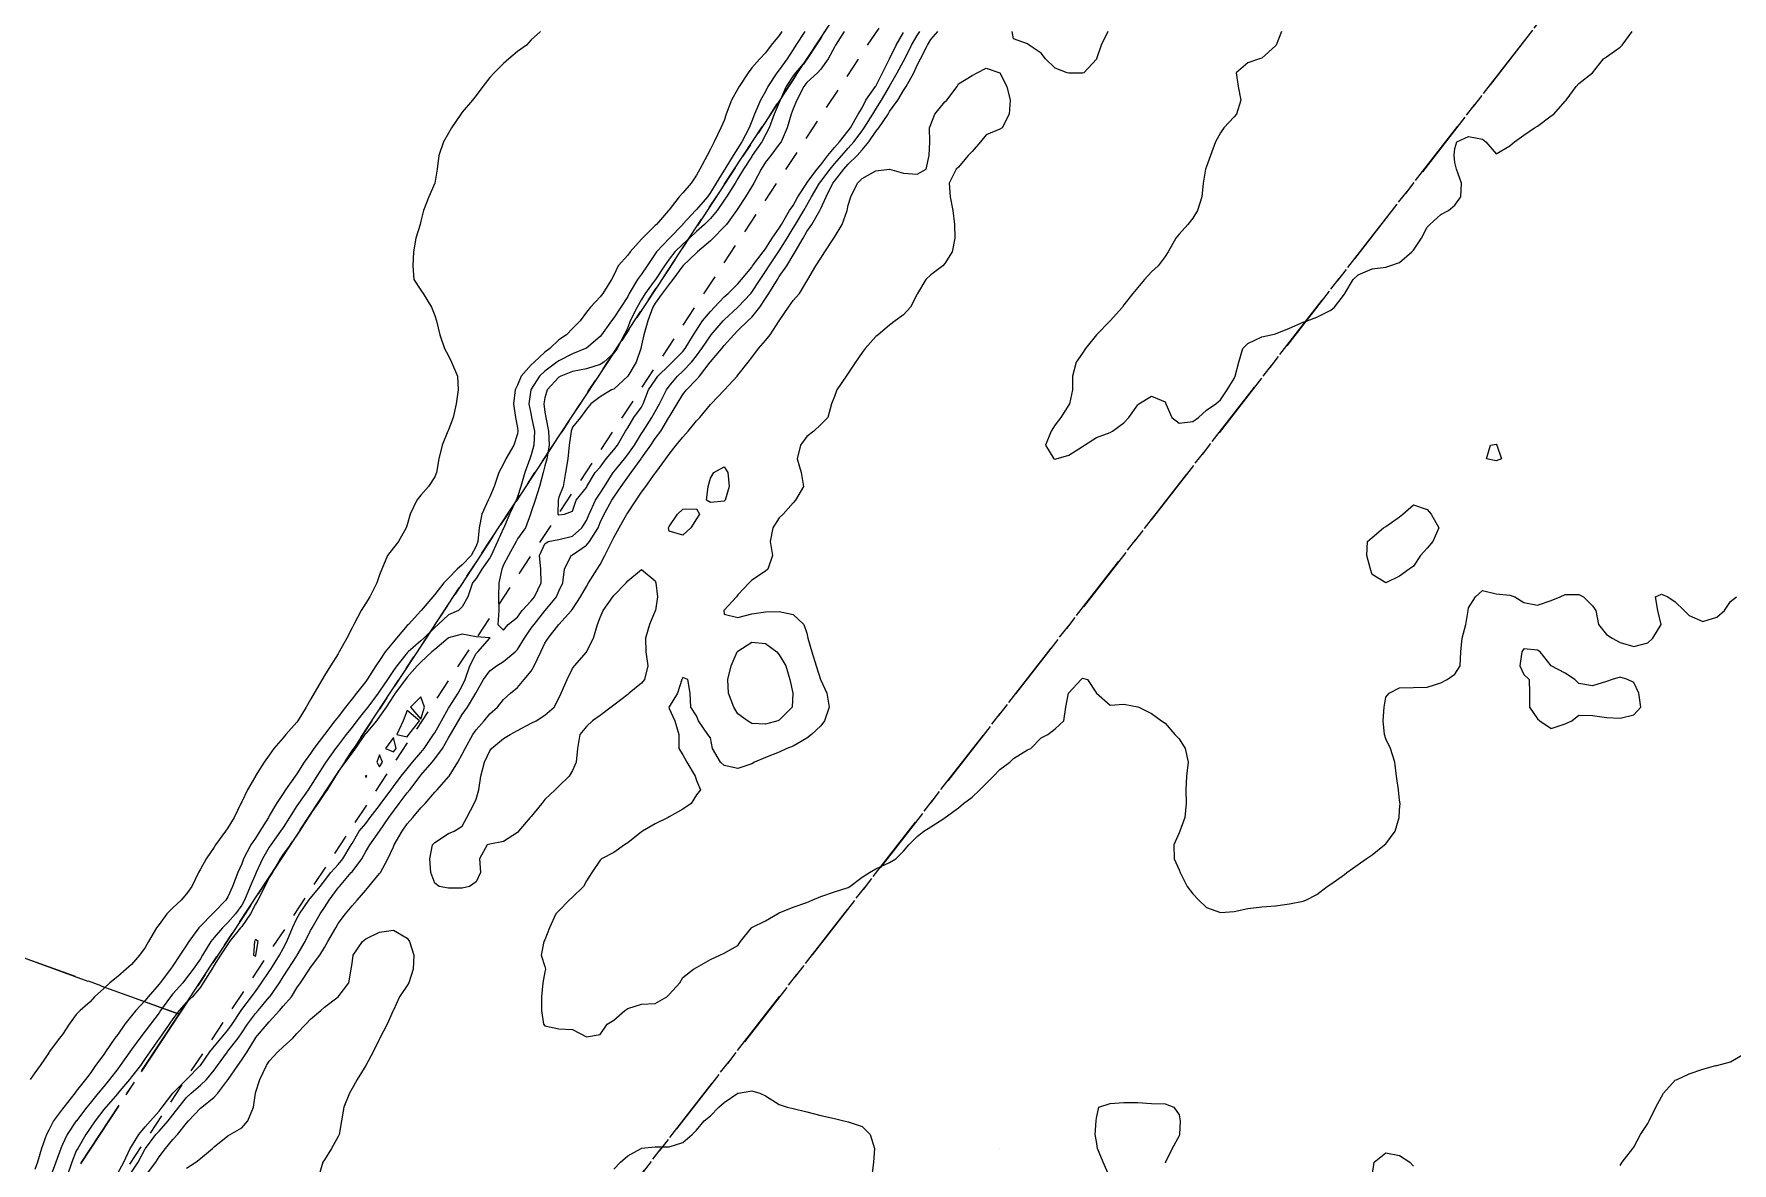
# Model space of a CAD drawing. Header units: centimetres. Extents: x 0 to 642158, y -847 to 649707.
# Drawn here: x 616084.7 to 616146.3, y 620422.2 to 620463.2 of the extents above; entities that cross this region are included whole.
import ezdxf

# ---------------------------------------------------------------- set-up
doc = ezdxf.new("R2010")
doc.units = ezdxf.units.CM
doc.header["$MEASUREMENT"] = 0
doc.linetypes.add('CENTERX2', pattern=[4, 2.5, -0.5, 0.5, -0.5])
doc.linetypes.add('JIS_02_0.7', pattern=[1.35, 0.75, -0.6])
doc.layers.add('SPW_parcellaire cadastral', color=7, linetype='CENTERX2', lineweight=25, true_color=0xff0542)
doc.layers.add('WAL_parcellaire agricole', color=7, linetype='JIS_02_0.7', lineweight=25)
doc.layers.add('WAL_topographie 0.5', color=253, linetype='Continuous', lineweight=20)

msp = doc.modelspace()

# ---------------------------------------------------------------- linework, layer by layer
at = {"layer": 'SPW_parcellaire cadastral'}
for points in [[(616163.665, 620494.835), (616090.561, 620401.059), (616077.627, 620408.871), (616089.977, 620427.615), (616116.745, 620468.333), (616144.289, 620510.138), (616163.665, 620494.835)], [(616116.745, 620468.333), (616089.977, 620427.615), (615994.067, 620462.39), (616000.291, 620475.534), (615942.545, 620497.494), (615942.016, 620504.175), (616002.982, 620480.589), (616010.006, 620494.955), (616017.034, 620509.432), (616116.745, 620468.333)], [(616163.665, 620494.835), (616171.549, 620488.346), (616184.862, 620477.393), (616184.868, 620477.388), (616186.96, 620475.669), (616186.968, 620475.661), (616199.691, 620465.204), (616132.595, 620378.538), (616129.31, 620374.515), (616118.04, 620382.235), (616090.561, 620401.059), (616163.665, 620494.835)], [(615979.201, 620431.541), (615986.308, 620446.278), (615993.265, 620460.724), (615994.067, 620462.39), (616089.977, 620427.615), (616077.627, 620408.871), (616062.549, 620385.935), (615971.905, 620416.878), (615979.201, 620431.541)]]:
    msp.add_lwpolyline(points, dxfattribs=at)
at = {"layer": 'WAL_parcellaire agricole'}
msp.add_lwpolyline([(616159.221, 620531.397), (616135.426, 620493.795), (616080.536, 620410.589), (616076.014, 620410.776), (616071.034, 620407.386), (616065.575, 620397.065), (616063.939, 620389.788), (616056.597, 620386.744), (615973.037, 620417.176), (616009.095, 620485.363), (616012.928, 620490.447), (616016.427, 620493.364), (616019.844, 620495.281), (616066.429, 620476.287), (616086.179, 620470.289), (616089.528, 620476.69), (616108.823, 620523.391)], dxfattribs=at)
at = {"layer": 'WAL_topographie 0.5'}
for points in [[(616103.083, 620463.25), (616102.75, 620462.937), (616102.579, 620462.75), (616102.25, 620462.515), (616101.933, 620462.25), (616101.75, 620462.083), (616101.401, 620461.75), (616101.25, 620461.579), (616100.99, 620461.25), (616100.75, 620460.921), (616100.62, 620460.75), (616100.25, 620460.314), (616100.2, 620460.25), (616099.856, 620459.75), (616099.75, 620459.553), (616099.565, 620459.25), (616099.395, 620458.75), (616099.333, 620458.25), (616099.25, 620457.75), (616099.25, 620457.75), (616099.036, 620457.25), (616098.839, 620456.75), (616098.75, 620456.365), (616098.717, 620456.25), (616098.565, 620455.75), (616098.485, 620455.25), (616098.456, 620454.75), (616098.493, 620454.25), (616098.75, 620453.864), (616098.831, 620453.75), (616099.135, 620453.25), (616099.25, 620452.95), (616099.313, 620452.75), (616099.439, 620452.25), (616099.607, 620451.75), (616099.75, 620451.485), (616099.86, 620451.25), (616100.071, 620450.75), (616100.1, 620450.25), (616100.025, 620449.75), (616099.915, 620449.25), (616099.75, 620448.804), (616099.726, 620448.75), (616099.519, 620448.25), (616099.395, 620447.75), (616099.314, 620447.25), (616099.25, 620447.103), (616099.022, 620446.75), (616098.75, 620446.434), (616098.596, 620446.25), (616098.363, 620445.75), (616098.25, 620445.363), (616098.218, 620445.25), (616097.941, 620444.75), (616097.75, 620444.526), (616097.534, 620444.25), (616097.328, 620443.75), (616097.25, 620443.546), (616097.152, 620443.25), (616096.899, 620442.75), (616096.75, 620442.522), (616096.586, 620442.25), (616096.32, 620441.75), (616096.25, 620441.619), (616096.067, 620441.25), (616095.786, 620440.75), (616095.75, 620440.685), (616095.472, 620440.25), (616095.25, 620439.894), (616095.168, 620439.75), (616094.883, 620439.25), (616094.75, 620439.025), (616094.589, 620438.75), (616094.284, 620438.25), (616094.25, 620438.202), (616093.853, 620437.75), (616093.75, 620437.629), (616093.42, 620437.25), (616093.25, 620437.01), (616093.068, 620436.75), (616092.75, 620436.254), (616092.747, 620436.25), (616092.458, 620435.75), (616092.25, 620435.309), (616092.222, 620435.25), (616091.973, 620434.75), (616091.75, 620434.373), (616091.665, 620434.25), (616091.3, 620433.75), (616091.25, 620433.667), (616090.965, 620433.25), (616090.75, 620432.875), (616090.683, 620432.75), (616090.44, 620432.25), (616090.25, 620431.979), (616090.055, 620431.75), (616089.75, 620431.466), (616089.539, 620431.25), (616089.25, 620430.873), (616089.161, 620430.75), (616088.87, 620430.25), (616088.75, 620430.036), (616088.539, 620429.75), (616088.25, 620429.42), (616088.061, 620429.25), (616087.75, 620428.979), (616087.466, 620428.75), (616087.25, 620428.544), (616086.915, 620428.25), (616086.75, 620428.068), (616086.388, 620427.75), (616086.25, 620427.602), (616085.993, 620427.25), (616085.75, 620426.88), (616085.643, 620426.75), (616085.268, 620426.25), (616085.25, 620426.217), (616084.937, 620425.75), (616084.75, 620425.484), (616084.576, 620425.25)], [(616111.845, 620463.25), (616111.75, 620463.105), (616111.457, 620462.75), (616111.25, 620462.471), (616111.039, 620462.25), (616110.75, 620461.93), (616110.614, 620461.75), (616110.299, 620461.25), (616110.25, 620461.161), (616110.016, 620460.75), (616109.826, 620460.25), (616109.75, 620460.021), (616109.634, 620459.75), (616109.383, 620459.25), (616109.25, 620458.976), (616109.128, 620458.75), (616108.87, 620458.25), (616108.75, 620458.03), (616108.547, 620457.75), (616108.25, 620457.395), (616108.119, 620457.25), (616107.75, 620456.78), (616107.724, 620456.75), (616107.293, 620456.25), (616107.25, 620456.208), (616106.781, 620455.75), (616106.75, 620455.711), (616106.338, 620455.25), (616106.25, 620455.131), (616105.908, 620454.75), (616105.75, 620454.411), (616105.657, 620454.25), (616105.349, 620453.75), (616105.25, 620453.621), (616104.895, 620453.25), (616104.75, 620453.066), (616104.527, 620452.75), (616104.25, 620452.476), (616104.036, 620452.25), (616103.75, 620452.07), (616103.428, 620451.75), (616103.25, 620451.614), (616102.858, 620451.25), (616102.75, 620451.153), (616102.383, 620450.75), (616102.25, 620450.42), (616102.172, 620450.25), (616102.108, 620449.75), (616102.181, 620449.25), (616102.25, 620448.875), (616102.265, 620448.75), (616102.25, 620448.659), (616102.119, 620448.25), (616101.824, 620447.75), (616101.75, 620447.571), (616101.58, 620447.25), (616101.409, 620446.75), (616101.25, 620446.376), (616101.189, 620446.25), (616100.965, 620445.75), (616100.861, 620445.25), (616100.809, 620444.75), (616100.75, 620444.586), (616100.573, 620444.25), (616100.25, 620443.908), (616100.069, 620443.75), (616099.75, 620443.421), (616099.581, 620443.25), (616099.25, 620442.831), (616099.181, 620442.75), (616098.758, 620442.25), (616098.75, 620442.241), (616098.296, 620441.75), (616098.25, 620441.709), (616097.86, 620441.25), (616097.75, 620441.119), (616097.454, 620440.75), (616097.25, 620440.438), (616097.114, 620440.25), (616096.803, 620439.75), (616096.75, 620439.675), (616096.407, 620439.25), (616096.25, 620439.046), (616096.011, 620438.75), (616095.75, 620438.4), (616095.628, 620438.25), (616095.25, 620437.752), (616095.249, 620437.75), (616094.869, 620437.25), (616094.75, 620437.072), (616094.509, 620436.75), (616094.25, 620436.334), (616094.19, 620436.25), (616093.839, 620435.75), (616093.75, 620435.612), (616093.508, 620435.25), (616093.25, 620434.801), (616093.218, 620434.75), (616092.905, 620434.25), (616092.75, 620433.998), (616092.584, 620433.75), (616092.319, 620433.25), (616092.25, 620433.065), (616092.103, 620432.75), (616091.918, 620432.25), (616091.75, 620431.865), (616091.672, 620431.75), (616091.25, 620431.314), (616091.188, 620431.25), (616090.75, 620430.805), (616090.698, 620430.75), (616090.33, 620430.25), (616090.25, 620430.115), (616090.008, 620429.75), (616089.75, 620429.372), (616089.666, 620429.25), (616089.286, 620428.75), (616089.25, 620428.704), (616088.852, 620428.25), (616088.75, 620428.116), (616088.404, 620427.75), (616088.25, 620427.556), (616088.015, 620427.25), (616087.75, 620426.882), (616087.65, 620426.75), (616087.311, 620426.25), (616087.25, 620426.154), (616086.95, 620425.75), (616086.75, 620425.468), (616086.578, 620425.25), (616086.25, 620424.826), (616086.19, 620424.75), (616085.8, 620424.25), (616085.75, 620424.181), (616085.422, 620423.75), (616085.25, 620423.409), (616085.165, 620423.25), (616084.987, 620422.75), (616084.84, 620422.25), (616084.75, 620421.985)], [(616112.675, 620463.25), (616112.354, 620462.75), (616112.25, 620462.587), (616112.034, 620462.25), (616111.75, 620461.853), (616111.663, 620461.75), (616111.331, 620461.25), (616111.25, 620461.066), (616111.071, 620460.75), (616110.847, 620460.25), (616110.75, 620459.992), (616110.651, 620459.75), (616110.393, 620459.25), (616110.25, 620459.019), (616110.078, 620458.75), (616109.77, 620458.25), (616109.75, 620458.218), (616109.46, 620457.75), (616109.25, 620457.403), (616109.141, 620457.25), (616108.75, 620456.791), (616108.712, 620456.75), (616108.25, 620456.254), (616108.247, 620456.25), (616107.763, 620455.75), (616107.75, 620455.738), (616107.296, 620455.25), (616107.25, 620455.179), (616106.959, 620454.75), (616106.75, 620454.443), (616106.608, 620454.25), (616106.309, 620453.75), (616106.25, 620453.642), (616105.997, 620453.25), (616105.75, 620452.864), (616105.658, 620452.75), (616105.302, 620452.25), (616105.25, 620452.184), (616104.75, 620451.766), (616104.722, 620451.75), (616104.25, 620451.563), (616103.75, 620451.308), (616103.679, 620451.25), (616103.25, 620450.934), (616103.051, 620450.75), (616102.75, 620450.281), (616102.733, 620450.25), (616102.662, 620449.75), (616102.75, 620449.329), (616102.766, 620449.25), (616102.869, 620448.75), (616102.845, 620448.25), (616102.75, 620447.893), (616102.698, 620447.75), (616102.521, 620447.25), (616102.376, 620446.75), (616102.25, 620446.367), (616102.201, 620446.25), (616101.966, 620445.75), (616101.757, 620445.25), (616101.75, 620445.237), (616101.529, 620444.75), (616101.297, 620444.25), (616101.25, 620444.167), (616100.963, 620443.75), (616100.75, 620443.414), (616100.615, 620443.25), (616100.449, 620442.75), (616100.25, 620442.385), (616100.113, 620442.25), (616099.75, 620442.093), (616099.374, 620441.75), (616099.25, 620441.634), (616098.86, 620441.25), (616098.75, 620441.157), (616098.281, 620440.75), (616098.25, 620440.719), (616097.876, 620440.25), (616097.75, 620440.075), (616097.534, 620439.75), (616097.25, 620439.323), (616097.195, 620439.25), (616096.821, 620438.75), (616096.75, 620438.658), (616096.429, 620438.25), (616096.25, 620438.024), (616096.032, 620437.75), (616095.75, 620437.369), (616095.657, 620437.25), (616095.295, 620436.75), (616095.25, 620436.678), (616094.979, 620436.25), (616094.75, 620435.888), (616094.655, 620435.75), (616094.305, 620435.25), (616094.25, 620435.165), (616093.983, 620434.75), (616093.75, 620434.384), (616093.661, 620434.25), (616093.304, 620433.75), (616093.25, 620433.669), (616092.999, 620433.25), (616092.777, 620432.75), (616092.75, 620432.692), (616092.56, 620432.25), (616092.352, 620431.75), (616092.25, 620431.566), (616092.02, 620431.25), (616091.75, 620430.936), (616091.553, 620430.75), (616091.25, 620430.396), (616091.133, 620430.25), (616090.83, 620429.75), (616090.75, 620429.623), (616090.486, 620429.25), (616090.25, 620428.928), (616090.108, 620428.75), (616089.75, 620428.349), (616089.668, 620428.25), (616089.304, 620427.75), (616089.25, 620427.669), (616088.935, 620427.25), (616088.75, 620426.998), (616088.552, 620426.75), (616088.25, 620426.33), (616088.19, 620426.25), (616087.837, 620425.75), (616087.75, 620425.639), (616087.455, 620425.25), (616087.25, 620424.997), (616087.048, 620424.75), (616086.75, 620424.394), (616086.629, 620424.25), (616086.253, 620423.75), (616086.25, 620423.745), (616085.918, 620423.25), (616085.75, 620422.894), (616085.686, 620422.75), (616085.508, 620422.25), (616085.329, 620421.75)], [(616088.25, 620421.892), (616088.49, 620422.25), (616088.75, 620422.733), (616088.761, 620422.75), (616089.138, 620423.25), (616089.25, 620423.377), (616089.583, 620423.75), (616089.75, 620423.97), (616089.963, 620424.25), (616090.25, 620424.592), (616090.421, 620424.75), (616090.75, 620425.04), (616090.968, 620425.25), (616091.25, 620425.585), (616091.375, 620425.75), (616091.731, 620426.25), (616091.75, 620426.272), (616092.119, 620426.75), (616092.25, 620426.941), (616092.465, 620427.25), (616092.75, 620427.641), (616092.845, 620427.75), (616093.25, 620428.234), (616093.264, 620428.25), (616093.618, 620428.75), (616093.75, 620428.968), (616093.933, 620429.25), (616094.25, 620429.737), (616094.259, 620429.75), (616094.551, 620430.25), (616094.75, 620430.645), (616094.809, 620430.75), (616095.099, 620431.25), (616095.25, 620431.481), (616095.426, 620431.75), (616095.75, 620432.195), (616095.797, 620432.25), (616096.225, 620432.75), (616096.25, 620432.781), (616096.602, 620433.25), (616096.75, 620433.518), (616096.899, 620433.75), (616097.25, 620434.249), (616097.251, 620434.25), (616097.584, 620434.75), (616097.75, 620434.981), (616097.966, 620435.25), (616098.25, 620435.639), (616098.342, 620435.75), (616098.719, 620436.25), (616098.75, 620436.287), (616099.153, 620436.75), (616099.25, 620436.875), (616099.528, 620437.25), (616099.75, 620437.634), (616099.821, 620437.75), (616100.113, 620438.25), (616100.25, 620438.48), (616100.443, 620438.75), (616100.736, 620439.25), (616100.75, 620439.282), (616101.014, 620439.75), (616101.25, 620440.062), (616101.492, 620440.25), (616101.75, 620440.407), (616102.172, 620440.75), (616102.25, 620440.833), (616102.512, 620441.25), (616102.75, 620441.606), (616102.852, 620441.75), (616103.25, 620442.241), (616103.258, 620442.25), (616103.662, 620442.75), (616103.75, 620442.947), (616103.899, 620443.25), (616103.956, 620443.75), (616104.202, 620444.25), (616104.25, 620444.274), (616104.75, 620444.619), (616104.86, 620444.75), (616105.175, 620445.25), (616105.25, 620445.437), (616105.401, 620445.75), (616105.68, 620446.25), (616105.75, 620446.366), (616106.018, 620446.75), (616106.25, 620447.087), (616106.373, 620447.25), (616106.734, 620447.75), (616106.75, 620447.774), (616107.091, 620448.25), (616107.25, 620448.491), (616107.448, 620448.75), (616107.742, 620449.25), (616107.75, 620449.266), (616108.049, 620449.75), (616108.25, 620450.085), (616108.384, 620450.25), (616108.75, 620450.629), (616108.856, 620450.75), (616109.237, 620451.25), (616109.25, 620451.269), (616109.66, 620451.75), (616109.75, 620451.862), (616110.102, 620452.25), (616110.25, 620452.399), (616110.608, 620452.75), (616110.75, 620452.889), (616111.042, 620453.25), (616111.25, 620453.563), (616111.374, 620453.75), (616111.681, 620454.25), (616111.75, 620454.362), (616112.018, 620454.75), (616112.25, 620455.134), (616112.327, 620455.25), (616112.616, 620455.75), (616112.75, 620455.994), (616112.926, 620456.25), (616113.216, 620456.75), (616113.25, 620456.825), (616113.454, 620457.25), (616113.696, 620457.75), (616113.75, 620457.823), (616114.094, 620458.25), (616114.25, 620458.429), (616114.577, 620458.75), (616114.75, 620458.957), (616114.997, 620459.25), (616115.25, 620459.618), (616115.355, 620459.75), (616115.692, 620460.25), (616115.75, 620460.349), (616116.045, 620460.75), (616116.25, 620461.108), (616116.348, 620461.25), (616116.626, 620461.75), (616116.75, 620462.021), (616116.865, 620462.25), (616117.125, 620462.75), (616117.25, 620462.952), (616117.496, 620463.25)], [(616113.394, 620463.25), (616113.25, 620463.007), (616113.091, 620462.75), (616112.765, 620462.25), (616112.75, 620462.234), (616112.34, 620461.75), (616112.25, 620461.639), (616111.992, 620461.25), (616111.784, 620460.75), (616111.75, 620460.665), (616111.567, 620460.25), (616111.386, 620459.75), (616111.25, 620459.493), (616111.112, 620459.25), (616110.77, 620458.75), (616110.75, 620458.717), (616110.455, 620458.25), (616110.25, 620457.912), (616110.145, 620457.75), (616109.829, 620457.25), (616109.75, 620457.127), (616109.494, 620456.75), (616109.25, 620456.467), (616109.031, 620456.25), (616108.75, 620455.995), (616108.496, 620455.75), (616108.25, 620455.532), (616107.958, 620455.25), (616107.75, 620454.996), (616107.585, 620454.75), (616107.254, 620454.25), (616107.25, 620454.245), (616106.88, 620453.75), (616106.75, 620453.532), (616106.59, 620453.25), (616106.343, 620452.75), (616106.25, 620452.513), (616106.119, 620452.25), (616105.871, 620451.75), (616105.75, 620451.582), (616105.383, 620451.25), (616105.25, 620451.166), (616104.75, 620451.012), (616104.25, 620450.92), (616103.822, 620450.75), (616103.75, 620450.707), (616103.33, 620450.25), (616103.25, 620449.966), (616103.212, 620449.75), (616103.25, 620449.443), (616103.282, 620449.25), (616103.378, 620448.75), (616103.396, 620448.25), (616103.319, 620447.75), (616103.25, 620447.5), (616103.185, 620447.25), (616103.047, 620446.75), (616102.89, 620446.25), (616102.75, 620445.829), (616102.722, 620445.75), (616102.548, 620445.25), (616102.25, 620444.845), (616102.201, 620444.75), (616101.928, 620444.25), (616101.75, 620443.913), (616101.684, 620443.75), (616101.577, 620443.25), (616101.565, 620442.75), (616101.581, 620442.25), (616101.54, 620441.75), (616101.75, 620441.54), (616101.917, 620441.75), (616102.25, 620442.011), (616102.421, 620442.25), (616102.75, 620442.599), (616102.864, 620442.75), (616103.112, 620443.25), (616103.104, 620443.75), (616103.048, 620444.25), (616103.25, 620444.669), (616103.367, 620444.75), (616103.75, 620444.828), (616104.25, 620444.946), (616104.592, 620445.25), (616104.75, 620445.514), (616104.855, 620445.75), (616105.087, 620446.25), (616105.25, 620446.509), (616105.404, 620446.75), (616105.728, 620447.25), (616105.75, 620447.277), (616106.129, 620447.75), (616106.25, 620447.908), (616106.491, 620448.25), (616106.75, 620448.665), (616106.809, 620448.75), (616107.13, 620449.25), (616107.25, 620449.462), (616107.408, 620449.75), (616107.655, 620450.25), (616107.75, 620450.39), (616108.052, 620450.75), (616108.25, 620450.935), (616108.562, 620451.25), (616108.75, 620451.489), (616108.943, 620451.75), (616109.25, 620452.212), (616109.281, 620452.25), (616109.713, 620452.75), (616109.75, 620452.789), (616110.246, 620453.25), (616110.25, 620453.254), (616110.719, 620453.75), (616110.75, 620453.788), (616111.049, 620454.25), (616111.25, 620454.547), (616111.385, 620454.75), (616111.721, 620455.25), (616111.75, 620455.294), (616112.039, 620455.75), (616112.25, 620456.109), (616112.337, 620456.25), (616112.637, 620456.75), (616112.75, 620456.952), (616112.916, 620457.25), (616113.206, 620457.75), (616113.25, 620457.805), (616113.591, 620458.25), (616113.75, 620458.446), (616114.019, 620458.75), (616114.25, 620459.016), (616114.455, 620459.25), (616114.75, 620459.645), (616114.829, 620459.75), (616115.144, 620460.25), (616115.25, 620460.428), (616115.45, 620460.75), (616115.741, 620461.25), (616115.75, 620461.267), (616116.028, 620461.75), (616116.25, 620462.164), (616116.297, 620462.25), (616116.549, 620462.75), (616116.75, 620463.101), (616116.845, 620463.25)], [(616114.102, 620463.25), (616113.791, 620462.75), (616113.75, 620462.677), (616113.52, 620462.25), (616113.25, 620461.881), (616113.129, 620461.75), (616112.75, 620461.395), (616112.633, 620461.25), (616112.384, 620460.75), (616112.25, 620460.436), (616112.185, 620460.25), (616112.037, 620459.75), (616111.817, 620459.25), (616111.75, 620459.165), (616111.436, 620458.75), (616111.25, 620458.504), (616111.094, 620458.25), (616110.828, 620457.75), (616110.75, 620457.62), (616110.526, 620457.25), (616110.25, 620456.832), (616110.199, 620456.75), (616109.832, 620456.25), (616109.75, 620456.159), (616109.346, 620455.75), (616109.25, 620455.654), (616108.782, 620455.25), (616108.75, 620455.221), (616108.25, 620454.753), (616108.247, 620454.75), (616107.889, 620454.25), (616107.75, 620454.085), (616107.499, 620453.75), (616107.25, 620453.394), (616107.165, 620453.25), (616106.977, 620452.75), (616106.838, 620452.25), (616106.75, 620451.874), (616106.721, 620451.75), (616106.562, 620451.25), (616106.252, 620450.75), (616106.25, 620450.747), (616105.75, 620450.282), (616105.664, 620450.25), (616105.25, 620449.998), (616104.907, 620449.75), (616104.75, 620449.549), (616104.533, 620449.25), (616104.25, 620448.901), (616104.205, 620448.75), (616104.132, 620448.25), (616104.076, 620447.75), (616103.997, 620447.25), (616103.906, 620446.75), (616103.75, 620446.361), (616103.722, 620446.25), (616103.718, 620445.75), (616103.75, 620445.718)], [(616103.75, 620445.718), (616103.956, 620445.75), (616104.25, 620445.856), (616104.382, 620446.25), (616104.75, 620446.715), (616104.769, 620446.75), (616105.065, 620447.25), (616105.25, 620447.452), (616105.468, 620447.75), (616105.75, 620448.072), (616105.88, 620448.25), (616106.169, 620448.75), (616106.25, 620448.869), (616106.467, 620449.25), (616106.75, 620449.623), (616106.817, 620449.75), (616107.003, 620450.25), (616107.25, 620450.597), (616107.337, 620450.75), (616107.75, 620451.146), (616107.863, 620451.25), (616108.25, 620451.64), (616108.337, 620451.75), (616108.638, 620452.25), (616108.75, 620452.417), (616108.969, 620452.75), (616109.25, 620453.095), (616109.394, 620453.25), (616109.75, 620453.623), (616109.89, 620453.75), (616110.25, 620454.094), (616110.376, 620454.25), (616110.75, 620454.702), (616110.781, 620454.75), (616111.162, 620455.25), (616111.25, 620455.36), (616111.496, 620455.75), (616111.75, 620456.118), (616111.828, 620456.25), (616112.124, 620456.75), (616112.25, 620456.939), (616112.421, 620457.25), (616112.747, 620457.75), (616112.75, 620457.754), (616113.119, 620458.25), (616113.25, 620458.408), (616113.511, 620458.75), (616113.75, 620459.036), (616113.932, 620459.25), (616114.25, 620459.644), (616114.328, 620459.75), (616114.608, 620460.25), (616114.75, 620460.477), (616114.893, 620460.75), (616115.243, 620461.25), (616115.25, 620461.261), (616115.487, 620461.75), (616115.746, 620462.25), (616115.75, 620462.256), (616115.994, 620462.75), (616116.25, 620463.211)], [(616122.797, 620461.75), (616122.75, 620461.737), (616122.25, 620461.739), (616122.185, 620461.75), (616121.75, 620461.921), (616121.408, 620462.25), (616121.25, 620462.457), (616120.814, 620462.75), (616120.75, 620462.797), (616120.25, 620462.981), (616120.191, 620463.25)], [(616129.962, 620463.25), (616129.776, 620462.75), (616129.75, 620462.72), (616129.25, 620462.275), (616129.163, 620462.25), (616128.75, 620462.112), (616128.326, 620461.75), (616128.397, 620461.25), (616128.489, 620460.75), (616128.328, 620460.25), (616128.25, 620460.148), (616127.878, 620459.75), (616127.75, 620459.574), (616127.573, 620459.25), (616127.386, 620458.75), (616127.25, 620458.354), (616127.21, 620458.25), (616127.122, 620457.75), (616127.076, 620457.25), (616126.917, 620456.75), (616126.75, 620456.48), (616126.565, 620456.25), (616126.25, 620455.901), (616126.13, 620455.75), (616125.859, 620455.25), (616125.75, 620455.081), (616125.486, 620454.75), (616125.25, 620454.528), (616125, 620454.25), (616124.75, 620453.968), (616124.577, 620453.75), (616124.25, 620453.329), (616124.194, 620453.25), (616123.75, 620452.755), (616123.745, 620452.75), (616123.25, 620452.25), (616123.25, 620452.25), (616122.856, 620451.75), (616122.75, 620451.583), (616122.512, 620451.25), (616122.381, 620450.75), (616122.386, 620450.25), (616122.277, 620449.75), (616122.25, 620449.703), (616121.963, 620449.25), (616121.75, 620448.981), (616121.605, 620448.75), (616121.41, 620448.25), (616121.712, 620447.75), (616121.75, 620447.737), (616121.788, 620447.75), (616122.25, 620447.883), (616122.75, 620448.203), (616122.815, 620448.25), (616123.25, 620448.526), (616123.75, 620448.706), (616123.841, 620448.75), (616124.25, 620449.06), (616124.422, 620449.25), (616124.75, 620449.706), (616124.796, 620449.75), (616125.25, 620450.028), (616125.75, 620449.821), (616125.775, 620449.75), (616125.986, 620449.25), (616126.25, 620449.039), (616126.75, 620449.1), (616126.95, 620449.25), (616127.25, 620449.52), (616127.588, 620449.75), (616127.75, 620449.884), (616127.996, 620450.25), (616128.25, 620450.669), (616128.286, 620450.75), (616128.417, 620451.25), (616128.566, 620451.75), (616128.75, 620451.934), (616129.25, 620452.17), (616129.596, 620452.25), (616129.75, 620452.285), (616130.25, 620452.493), (616130.75, 620452.703), (616130.896, 620452.75), (616131.25, 620452.885), (616131.75, 620453.143), (616131.891, 620453.25), (616132.25, 620453.721), (616132.267, 620453.75), (616132.563, 620454.25), (616132.75, 620454.422), (616133.25, 620454.637), (616133.75, 620454.694), (616133.895, 620454.75), (616134.25, 620454.875), (616134.696, 620455.25), (616134.75, 620455.318), (616135.047, 620455.75), (616135.25, 620456.148), (616135.346, 620456.25), (616135.75, 620456.608), (616136.028, 620456.75), (616136.25, 620456.944), (616136.476, 620457.25), (616136.5, 620457.75), (616136.318, 620458.25), (616136.25, 620458.5), (616136.228, 620458.75), (616136.25, 620459), (616136.322, 620459.25), (616136.75, 620459.441), (616137.25, 620459.346), (616137.375, 620459.25), (616137.75, 620458.809), (616138.25, 620459.099), (616138.417, 620459.25), (616138.75, 620459.483), (616139.146, 620459.75), (616139.25, 620459.815), (616139.75, 620460.183), (616139.847, 620460.25), (616140.25, 620460.713), (616140.288, 620460.75), (616140.654, 620461.25), (616140.75, 620461.364), (616141.25, 620461.75), (616141.25, 620461.75), (616141.643, 620462.25), (616141.75, 620462.327), (616142.25, 620462.679), (616142.319, 620462.75), (616142.689, 620463.25)], [(616123.669, 620463.25), (616123.421, 620462.75), (616123.254, 620462.25), (616123.25, 620462.237), (616122.797, 620461.75)], [(616088.762, 620421.75), (616089.133, 620422.25), (616089.25, 620422.448), (616089.482, 620422.75), (616089.75, 620423.067), (616089.924, 620423.25), (616090.25, 620423.667), (616090.324, 620423.75), (616090.75, 620424.208), (616090.802, 620424.25), (616091.25, 620424.607), (616091.383, 620424.75), (616091.75, 620425.238), (616091.758, 620425.25), (616092.111, 620425.75), (616092.25, 620425.956), (616092.441, 620426.25), (616092.748, 620426.75), (616092.75, 620426.752), (616093.176, 620427.25), (616093.25, 620427.337), (616093.622, 620427.75), (616093.75, 620427.901), (616094.055, 620428.25), (616094.25, 620428.568), (616094.379, 620428.75), (616094.707, 620429.25), (616094.75, 620429.314), (616095.085, 620429.75), (616095.25, 620430.034), (616095.374, 620430.25), (616095.659, 620430.75), (616095.75, 620430.907), (616096.017, 620431.25), (616096.25, 620431.548), (616096.433, 620431.75), (616096.75, 620432.117), (616096.866, 620432.25), (616097.25, 620432.712), (616097.28, 620432.75), (616097.551, 620433.25), (616097.75, 620433.678), (616097.781, 620433.75), (616098.067, 620434.25), (616098.25, 620434.516), (616098.451, 620434.75), (616098.75, 620435.097), (616098.898, 620435.25), (616099.25, 620435.661), (616099.334, 620435.75), (616099.75, 620436.222), (616099.77, 620436.25), (616100.089, 620436.75), (616100.25, 620437.047), (616100.349, 620437.25), (616100.634, 620437.75), (616100.75, 620437.928), (616101.039, 620438.25), (616101.25, 620438.505), (616101.532, 620438.75), (616101.75, 620439.023), (616101.997, 620439.25), (616102.25, 620439.466), (616102.5, 620439.75), (616102.75, 620440.058), (616102.854, 620440.25), (616103.095, 620440.75), (616103.25, 620441.073), (616103.368, 620441.25), (616103.75, 620441.75), (616103.75, 620441.75), (616104.21, 620442.25), (616104.25, 620442.304), (616104.539, 620442.75), (616104.75, 620443.126), (616104.833, 620443.25), (616105.143, 620443.75), (616105.25, 620443.924), (616105.422, 620444.25), (616105.68, 620444.75), (616105.75, 620444.9), (616105.939, 620445.25), (616106.222, 620445.75), (616106.25, 620445.796), (616106.56, 620446.25), (616106.75, 620446.542), (616106.903, 620446.75), (616107.25, 620447.225), (616107.272, 620447.25), (616107.632, 620447.75), (616107.75, 620447.915), (616108.013, 620448.25), (616108.25, 620448.54), (616108.448, 620448.75), (616108.75, 620449.129), (616108.863, 620449.25), (616109.25, 620449.724), (616109.276, 620449.75), (616109.75, 620450.239), (616109.761, 620450.25), (616110.226, 620450.75), (616110.25, 620450.779), (616110.62, 620451.25), (616110.75, 620451.428), (616110.995, 620451.75), (616111.25, 620452.037), (616111.416, 620452.25), (616111.748, 620452.75), (616111.75, 620452.753), (616112.08, 620453.25), (616112.25, 620453.487), (616112.477, 620453.75), (616112.75, 620454.191), (616112.784, 620454.25), (616113.08, 620454.75), (616113.25, 620455.031), (616113.397, 620455.25), (616113.73, 620455.75), (616113.75, 620455.784), (616114.024, 620456.25), (616114.215, 620456.75), (616114.25, 620456.943), (616114.341, 620457.25), (616114.589, 620457.75), (616114.75, 620457.915), (616115.25, 620458.197), (616115.75, 620458.25), (616115.75, 620458.25), (616115.75, 620458.25), (616116.25, 620458.107), (616116.75, 620458.075), (616117.078, 620458.25), (616117.182, 620458.75), (616117.207, 620459.25), (616117.198, 620459.75), (616117.25, 620459.875), (616117.386, 620460.25), (616117.75, 620460.694), (616117.826, 620460.75), (616118.206, 620461.25), (616118.25, 620461.35), (616118.75, 620461.654), (616118.929, 620461.75), (616119.25, 620461.911), (616119.75, 620461.75), (616119.75, 620461.75), (616120.004, 620461.25), (616120.125, 620460.75), (616120.083, 620460.25), (616119.836, 620459.75), (616119.75, 620459.706), (616119.25, 620459.495), (616119.05, 620459.25), (616118.75, 620458.899), (616118.598, 620458.75), (616118.25, 620458.329), (616118.169, 620458.25), (616117.907, 620457.75), (616117.948, 620457.25), (616118.047, 620456.75), (616118.103, 620456.25), (616118.113, 620455.75), (616118.017, 620455.25), (616117.75, 620454.827), (616117.683, 620454.75), (616117.25, 620454.425), (616117.069, 620454.25), (616116.763, 620453.75), (616116.75, 620453.717), (616116.502, 620453.25), (616116.25, 620452.975), (616115.948, 620452.75), (616115.75, 620452.598), (616115.332, 620452.25), (616115.25, 620452.183), (616114.863, 620451.75), (616114.75, 620451.603), (616114.508, 620451.25), (616114.25, 620450.856), (616114.169, 620450.75), (616113.84, 620450.25), (616113.75, 620450.01), (616113.643, 620449.75), (616113.512, 620449.25), (616113.25, 620449), (616112.997, 620448.75), (616112.75, 620448.564), (616112.512, 620448.25), (616112.392, 620447.75), (616112.548, 620447.25), (616112.631, 620446.75), (616112.34, 620446.25), (616112.25, 620446.152), (616111.892, 620445.75), (616111.75, 620445.606), (616111.516, 620445.25), (616111.415, 620444.75), (616111.505, 620444.25), (616111.332, 620443.75), (616111.25, 620443.683), (616110.75, 620443.354), (616110.661, 620443.25), (616110.25, 620442.821), (616110.196, 620442.75), (616109.75, 620442.26), (616109.736, 620442.25), (616109.75, 620442.117), (616110.25, 620442), (616110.75, 620442.127), (616111.25, 620442.208), (616111.75, 620442.214), (616112.25, 620442.107), (616112.635, 620441.75), (616112.75, 620441.433), (616112.785, 620441.25), (616112.93, 620440.75), (616113.09, 620440.25), (616113.238, 620439.75), (616113.25, 620439.722), (616113.475, 620439.25), (616113.559, 620438.75), (616113.391, 620438.25), (616113.25, 620438.076), (616112.912, 620437.75), (616112.75, 620437.621), (616112.25, 620437.334), (616112.028, 620437.25), (616111.75, 620437.119), (616111.25, 620436.917), (616110.85, 620436.75), (616110.75, 620436.689), (616110.25, 620436.529), (616109.75, 620436.627), (616109.618, 620436.75), (616109.33, 620437.25), (616109.25, 620437.632), (616109.161, 620437.75), (616108.821, 620438.25), (616108.75, 620438.427), (616108.546, 620438.75), (616108.512, 620439.25), (616108.431, 620439.75), (616108.25, 620439.826), (616108.213, 620439.75), (616108.062, 620439.25), (616107.75, 620438.759), (616107.746, 620438.75), (616107.75, 620438.704), (616107.958, 620438.25), (616108.101, 620437.75), (616108.108, 620437.25), (616108.25, 620437.016), (616108.394, 620436.75), (616108.696, 620436.25), (616108.75, 620436.092), (616108.891, 620435.75), (616108.75, 620435.564), (616108.554, 620435.25), (616108.25, 620435.052), (616107.75, 620434.773), (616107.714, 620434.75), (616107.25, 620434.518), (616106.782, 620434.25), (616106.75, 620434.228), (616106.25, 620433.832), (616106.132, 620433.75), (616105.75, 620433.474), (616105.298, 620433.25), (616105.25, 620433.199), (616104.949, 620432.75), (616104.75, 620432.448), (616104.642, 620432.25), (616104.25, 620431.853), (616104.132, 620431.75), (616103.75, 620431.363), (616103.642, 620431.25), (616103.419, 620430.75), (616103.25, 620430.313), (616103.207, 620430.25), (616103.107, 620429.75), (616103.25, 620429.35), (616103.273, 620429.25), (616103.25, 620429.15), (616103.167, 620428.75), (616103.128, 620428.25), (616103.12, 620427.75), (616103.196, 620427.25), (616103.25, 620427.198), (616103.75, 620427.083), (616104.25, 620427.057), (616104.75, 620426.8), (616105.25, 620426.882), (616105.5, 620427.25), (616105.75, 620427.396), (616106.145, 620427.75), (616106.25, 620427.821), (616106.75, 620427.975), (616107.25, 620428.003), (616107.672, 620428.25), (616107.75, 620428.331), (616108.141, 620428.75), (616108.25, 620428.942), (616108.631, 620429.25), (616108.75, 620429.306), (616109.25, 620429.601), (616109.595, 620429.75), (616109.75, 620429.832), (616110.25, 620430.105), (616110.34, 620430.25), (616110.741, 620430.75), (616110.75, 620430.756), (616111.25, 620431.003), (616111.68, 620431.25), (616111.75, 620431.286), (616112.25, 620431.5), (616112.75, 620431.667), (616112.944, 620431.75), (616113.25, 620431.878), (616113.75, 620432.053), (616114.25, 620432.212), (616114.306, 620432.25), (616114.75, 620432.583), (616115.025, 620432.75), (616115.25, 620432.89), (616115.75, 620433.114), (616115.974, 620433.25), (616116.25, 620433.531), (616116.444, 620433.75), (616116.75, 620434.056), (616116.994, 620434.25), (616117.25, 620434.414), (616117.75, 620434.736), (616117.764, 620434.75), (616118.25, 620435.095), (616118.435, 620435.25), (616118.75, 620435.487), (616119.018, 620435.75), (616119.25, 620435.984), (616119.521, 620436.25), (616119.75, 620436.49), (616120.108, 620436.75), (616120.25, 620436.88), (616120.75, 620437.197), (616120.871, 620437.25), (616121.25, 620437.629), (616121.484, 620437.75), (616121.75, 620437.96), (616122.073, 620438.25), (616122.142, 620438.75), (616122.242, 620439.25), (616122.25, 620439.264), (616122.699, 620439.75), (616122.75, 620439.793), (616122.932, 620439.75), (616123.25, 620439.25), (616123.25, 620439.25), (616123.75, 620438.817), (616124.25, 620438.859), (616124.75, 620438.765), (616124.792, 620438.75), (616125.25, 620438.521), (616125.611, 620438.25), (616125.75, 620438.164), (616126.093, 620437.75), (616126.25, 620437.597), (616126.465, 620437.25), (616126.583, 620436.75), (616126.516, 620436.25), (616126.492, 620435.75), (616126.503, 620435.25), (616126.454, 620434.75), (616126.275, 620434.25), (616126.25, 620434.186), (616126.061, 620433.75), (616126.07, 620433.25), (616126.25, 620432.85), (616126.286, 620432.75), (616126.541, 620432.25), (616126.75, 620431.979), (616126.962, 620431.75), (616127.25, 620431.487), (616127.75, 620431.3), (616128.25, 620431.341), (616128.75, 620431.45), (616129.25, 620431.51), (616129.75, 620431.549), (616130.25, 620431.613), (616130.75, 620431.712), (616130.85, 620431.75), (616131.25, 620431.957), (616131.62, 620432.25), (616131.75, 620432.329), (616132.25, 620432.684), (616132.334, 620432.75), (616132.75, 620433.038), (616133.04, 620433.25), (616133.25, 620433.39), (616133.698, 620433.75), (616133.75, 620433.794), (616134.085, 620434.25), (616134.234, 620434.75), (616134.25, 620435.019), (616134.275, 620435.25), (616134.25, 620435.375), (616134.206, 620435.75), (616134.14, 620436.25), (616134.074, 620436.75), (616133.914, 620437.25), (616133.75, 620437.594), (616133.701, 620437.75), (616133.657, 620438.25), (616133.686, 620438.75), (616133.75, 620439.107), (616133.875, 620439.25), (616134.25, 620439.45), (616134.75, 620439.462), (616135.25, 620439.469), (616135.75, 620439.629), (616135.978, 620439.75), (616136.25, 620439.944), (616136.44, 620440.25), (616136.471, 620440.75), (616136.515, 620441.25), (616136.649, 620441.75), (616136.737, 620442.25), (616136.75, 620442.35), (616137, 620442.75), (616137.25, 620442.972), (616137.75, 620442.85), (616138.25, 620442.813), (616138.432, 620442.75), (616138.75, 620442.538), (616139.25, 620442.45), (616139.75, 620442.612), (616140.068, 620442.75), (616140.25, 620442.831), (616140.75, 620442.834), (616140.917, 620442.75), (616141.25, 620442.425), (616141.369, 620442.25), (616141.468, 620441.75), (616141.75, 620441.381), (616141.962, 620441.25), (616142.25, 620441.097), (616142.75, 620440.948), (616143.25, 620441.08), (616143.429, 620441.25), (616143.733, 620441.75), (616143.615, 620442.25), (616143.53, 620442.75), (616143.75, 620442.846), (616143.979, 620442.75), (616144.25, 620442.569), (616144.569, 620442.25), (616144.75, 620442.074), (616145.25, 620441.85), (616145.75, 620442.004), (616146.034, 620442.25), (616146.25, 620442.574), (616146.464, 620442.75)], [(616137.945, 620447.75), (616137.75, 620447.674), (616137.4, 620447.75), (616137.55, 620448.25), (616137.75, 620448.28), (616137.776, 620448.25), (616137.945, 620447.75)], [(616109.785, 620446.25), (616109.75, 620446.216), (616109.25, 620446.171), (616109.105, 620446.25), (616109.169, 620446.75), (616109.25, 620447.044), (616109.377, 620447.25), (616109.75, 620447.464), (616109.882, 620447.25), (616109.929, 620446.75), (616109.785, 620446.25)], [(616108.545, 620445.25), (616108.25, 620444.981), (616107.75, 620445.125), (616107.73, 620445.25), (616107.75, 620445.295), (616108.054, 620445.75), (616108.25, 620445.926), (616108.75, 620445.936), (616108.857, 620445.75), (616108.75, 620445.579), (616108.545, 620445.25)], [(616133.75, 620443.25), (616133.75, 620443.25), (616133.75, 620443.25), (616133.25, 620443.562), (616133.196, 620443.75), (616133.056, 620444.25), (616133.083, 620444.75), (616133.25, 620444.901), (616133.661, 620445.25), (616133.75, 620445.295), (616134.25, 620445.644), (616134.363, 620445.75), (616134.75, 620446.083), (616135.25, 620445.913), (616135.393, 620445.75), (616135.677, 620445.25), (616135.45, 620444.75), (616135.25, 620444.515), (616135.007, 620444.25), (616134.75, 620443.854), (616134.594, 620443.75), (616134.25, 620443.5), (616133.75, 620443.25)], [(616100.514, 620432.25), (616100.25, 620432.179), (616099.75, 620432.187), (616099.417, 620432.25), (616099.25, 620432.371), (616099.109, 620432.75), (616099.067, 620433.25), (616099.174, 620433.75), (616099.25, 620433.842), (616099.75, 620434.164), (616099.956, 620434.25), (616100.25, 620434.432), (616100.42, 620434.75), (616100.678, 620435.25), (616100.75, 620435.415), (616100.847, 620435.75), (616100.928, 620436.25), (616101.057, 620436.75), (616101.25, 620437.166), (616101.309, 620437.25), (616101.75, 620437.611), (616101.986, 620437.75), (616102.25, 620437.899), (616102.75, 620438.171), (616102.933, 620438.25), (616103.25, 620438.454), (616103.581, 620438.75), (616103.75, 620439.078), (616103.831, 620439.25), (616104.055, 620439.75), (616104.25, 620440.148), (616104.318, 620440.25), (616104.75, 620440.746), (616104.753, 620440.75), (616105.014, 620441.25), (616105.159, 620441.75), (616105.25, 620442.002), (616105.363, 620442.25), (616105.709, 620442.75), (616105.75, 620442.799), (616106.194, 620443.25), (616106.25, 620443.328), (616106.75, 620443.734), (616107.25, 620443.333), (616107.269, 620443.25), (616107.332, 620442.75), (616107.253, 620442.25), (616107.25, 620442.24), (616107.045, 620441.75), (616106.897, 620441.25), (616106.905, 620440.75), (616106.982, 620440.25), (616106.857, 620439.75), (616106.75, 620439.622), (616106.3, 620439.25), (616106.25, 620439.21), (616105.75, 620438.822), (616105.65, 620438.75), (616105.25, 620438.45), (616104.968, 620438.25), (616104.75, 620438.044), (616104.513, 620437.75), (616104.426, 620437.25), (616104.377, 620436.75), (616104.25, 620436.452), (616104.122, 620436.25), (616103.75, 620435.888), (616103.62, 620435.75), (616103.25, 620435.405), (616103.141, 620435.25), (616102.75, 620434.785), (616102.718, 620434.75), (616102.283, 620434.25), (616102.25, 620434.204), (616101.75, 620433.881), (616101.25, 620433.78), (616101.157, 620433.75), (616100.879, 620433.25), (616100.912, 620432.75), (616100.75, 620432.42), (616100.514, 620432.25)], [(616087.75, 620421.848), (616087.971, 620422.25), (616088.209, 620422.75), (616088.25, 620422.814), (616088.519, 620423.25), (616088.75, 620423.527), (616088.943, 620423.75), (616089.25, 620424.097), (616089.368, 620424.25), (616089.75, 620424.746), (616089.753, 620424.75), (616090.248, 620425.25), (616090.25, 620425.252), (616090.748, 620425.75), (616090.75, 620425.752), (616091.096, 620426.25), (616091.25, 620426.441), (616091.505, 620426.75), (616091.75, 620427.037), (616091.897, 620427.25), (616092.227, 620427.75), (616092.25, 620427.78), (616092.601, 620428.25), (616092.75, 620428.441), (616092.972, 620428.75), (616093.25, 620429.166), (616093.302, 620429.25), (616093.615, 620429.75), (616093.75, 620430.002), (616093.881, 620430.25), (616094.089, 620430.75), (616094.25, 620431.08), (616094.34, 620431.25), (616094.688, 620431.75), (616094.75, 620431.818), (616095.093, 620432.25), (616095.25, 620432.452), (616095.484, 620432.75), (616095.75, 620433.046), (616095.92, 620433.25), (616096.225, 620433.75), (616096.25, 620433.798), (616096.512, 620434.25), (616096.75, 620434.534), (616096.909, 620434.75), (616097.25, 620435.182), (616097.3, 620435.25), (616097.665, 620435.75), (616097.75, 620435.865), (616098.027, 620436.25), (616098.25, 620436.517), (616098.444, 620436.75), (616098.75, 620437.1), (616098.871, 620437.25), (616099.207, 620437.75), (616099.25, 620437.818), (616099.492, 620438.25), (616099.75, 620438.716), (616099.771, 620438.75), (616100.105, 620439.25), (616100.25, 620439.526), (616100.355, 620439.75), (616100.524, 620440.25), (616100.75, 620440.695), (616100.811, 620440.75), (616101.25, 620441.248), (616101.256, 620441.25), (616101.25, 620441.256), (616100.75, 620441.303), (616100.25, 620441.395), (616099.75, 620441.265), (616099.734, 620441.25), (616099.25, 620440.835), (616099.15, 620440.75), (616098.75, 620440.381), (616098.619, 620440.25), (616098.25, 620439.836), (616098.187, 620439.75), (616097.814, 620439.25), (616097.75, 620439.161), (616097.486, 620438.75), (616097.25, 620438.404), (616097.133, 620438.25), (616096.75, 620437.794), (616096.715, 620437.75), (616096.367, 620437.25), (616096.25, 620437.091), (616095.996, 620436.75), (616095.75, 620436.414), (616095.646, 620436.25), (616095.348, 620435.75), (616095.25, 620435.613), (616095.007, 620435.25), (616094.75, 620434.883), (616094.663, 620434.75), (616094.349, 620434.25), (616094.25, 620434.101), (616094.008, 620433.75), (616093.75, 620433.413), (616093.641, 620433.25), (616093.36, 620432.75), (616093.25, 620432.577), (616093.09, 620432.25), (616092.838, 620431.75), (616092.75, 620431.607), (616092.563, 620431.25), (616092.25, 620430.797), (616092.21, 620430.75), (616091.812, 620430.25), (616091.75, 620430.16), (616091.484, 620429.75), (616091.25, 620429.393), (616091.16, 620429.25), (616090.854, 620428.75), (616090.75, 620428.6), (616090.463, 620428.25), (616090.25, 620428.05), (616089.981, 620427.75), (616089.75, 620427.448), (616089.619, 620427.25), (616089.264, 620426.75), (616089.25, 620426.731), (616088.918, 620426.25), (616088.75, 620426.006), (616088.575, 620425.75), (616088.25, 620425.344), (616088.176, 620425.25), (616087.755, 620424.75), (616087.75, 620424.744), (616087.325, 620424.25), (616087.25, 620424.162), (616086.939, 620423.75), (616086.75, 620423.477), (616086.599, 620423.25), (616086.3, 620422.75), (616086.25, 620422.655), (616086.084, 620422.25), (616085.917, 620421.75)], [(616111.698, 620438.25), (616111.25, 620438.126), (616110.75, 620438.152), (616110.594, 620438.25), (616110.25, 620438.511), (616110.101, 620438.75), (616109.901, 620439.25), (616109.884, 620439.75), (616109.998, 620440.25), (616110.222, 620440.75), (616110.25, 620440.783), (616110.75, 620441.108), (616111.25, 620441.05), (616111.658, 620440.75), (616111.75, 620440.647), (616111.989, 620440.25), (616112.132, 620439.75), (616112.245, 620439.25), (616112.211, 620438.75), (616111.75, 620438.272), (616111.698, 620438.25)], [(616140.25, 620438.14), (616140.5, 620438.25), (616140.75, 620438.462), (616141.25, 620438.446), (616141.75, 620438.372), (616142.25, 620438.346), (616142.75, 620438.466), (616142.995, 620438.75), (616142.93, 620439.25), (616142.75, 620439.643), (616142.519, 620439.75), (616142.25, 620439.84), (616141.958, 620439.75), (616141.75, 620439.672), (616141.25, 620439.519), (616140.75, 620439.607), (616140.6, 620439.75), (616140.25, 620439.976), (616139.75, 620440.25), (616139.75, 620440.25), (616139.35, 620440.75), (616139.25, 620440.808), (616138.75, 620440.861), (616138.68, 620440.75), (616138.612, 620440.25), (616138.75, 620439.929), (616138.95, 620439.75), (616138.957, 620439.25), (616138.962, 620438.75), (616139.25, 620438.326), (616139.33, 620438.25), (616139.75, 620437.974), (616140.25, 620438.14)], [(616098.25, 620437.666), (616098.309, 620437.75), (616098.696, 620438.25), (616098.25, 620438.628), (616098.11, 620438.25), (616097.875, 620437.75), (616098.25, 620437.666)], [(616098.75, 620438.306), (616098.876, 620438.75), (616098.75, 620439.116), (616098.376, 620438.75), (616098.75, 620438.306)], [(616097.75, 620437.123), (616097.85, 620437.25), (616097.75, 620437.644), (616097.461, 620437.25), (616097.75, 620437.123)], [(616097.25, 620436.585), (616097.36, 620436.75), (616097.25, 620437.016), (616097.151, 620436.75), (616097.25, 620436.585)], [(616096.75, 620436.193), (616096.784, 620436.25), (616096.75, 620436.267), (616096.738, 620436.25), (616096.75, 620436.193)], [(616090.25, 620422.03), (616090.587, 620422.25), (616090.75, 620422.388), (616091.193, 620422.75), (616091.25, 620422.808), (616091.75, 620423.2), (616091.828, 620423.25), (616092.25, 620423.496), (616092.474, 620423.75), (616092.671, 620424.25), (616092.745, 620424.75), (616092.75, 620424.763), (616092.901, 620425.25), (616093.148, 620425.75), (616093.25, 620425.907), (616093.555, 620426.25), (616093.75, 620426.436), (616094.108, 620426.75), (616094.25, 620426.912), (616094.577, 620427.25), (616094.75, 620427.433), (616095.119, 620427.75), (616095.25, 620427.874), (616095.75, 620428.25), (616095.75, 620428.25), (616096.132, 620428.75), (616096.219, 620429.25), (616096.25, 620429.455), (616096.295, 620429.75), (616096.634, 620430.25), (616096.75, 620430.352), (616097.25, 620430.59), (616097.75, 620430.656), (616098.25, 620430.371), (616098.34, 620430.25), (616098.493, 620429.75), (616098.471, 620429.25), (616098.308, 620428.75), (616098.25, 620428.654), (616097.972, 620428.25), (616097.75, 620427.757), (616097.747, 620427.75), (616097.525, 620427.25), (616097.264, 620426.75), (616097.25, 620426.726), (616097.014, 620426.25), (616096.75, 620425.759), (616096.746, 620425.75), (616096.443, 620425.25), (616096.25, 620424.919), (616096.16, 620424.75), (616095.959, 620424.25), (616095.868, 620423.75), (616095.785, 620423.25), (616095.75, 620423.181), (616095.505, 620422.75), (616095.25, 620422.334), (616095.186, 620422.25), (616095.042, 620421.75)], [(616092.75, 620429.721), (616092.766, 620429.75), (616092.848, 620430.25), (616092.75, 620430.321), (616092.711, 620430.25), (616092.674, 620429.75), (616092.75, 620429.721)], [(616142.25, 620422.125), (616142.317, 620422.25), (616142.709, 620422.75), (616142.75, 620422.797), (616142.991, 620423.25), (616143.25, 620423.646), (616143.307, 620423.75), (616143.546, 620424.25), (616143.75, 620424.618), (616143.823, 620424.75), (616144.25, 620425.218), (616144.314, 620425.25), (616144.75, 620425.449), (616145.25, 620425.626), (616145.714, 620425.75), (616145.75, 620425.76), (616146.25, 620425.885), (616146.75, 620426.182)], [(616105.75, 620422.002), (616105.993, 620422.25), (616106.25, 620422.475), (616106.735, 620422.75), (616106.75, 620422.755), (616107.25, 620422.806), (616107.75, 620422.811), (616108.25, 620422.964), (616108.585, 620423.25), (616108.75, 620423.405), (616109.028, 620423.75), (616109.25, 620423.926), (616109.551, 620424.25), (616109.75, 620424.415), (616110.25, 620424.747), (616110.27, 620424.75), (616110.75, 620424.84), (616111.043, 620424.75), (616111.25, 620424.653), (616111.75, 620424.343), (616112.038, 620424.25), (616112.25, 620424.194), (616112.75, 620424.077), (616113.25, 620423.944), (616113.75, 620423.838), (616114.09, 620423.75), (616114.25, 620423.714), (616114.75, 620423.545), (616115.045, 620423.25), (616115.201, 620422.75), (616115.165, 620422.25), (616115.101, 620421.75)], [(616123.719, 620421.75), (616123.5, 620422.25), (616123.286, 620422.75), (616123.25, 620423), (616123.208, 620423.25), (616123.239, 620423.75), (616123.25, 620423.85), (616123.345, 620424.25), (616123.75, 620424.381), (616124.25, 620424.417), (616124.75, 620424.419), (616125.25, 620424.383), (616125.75, 620424.371), (616126.065, 620424.25), (616126.25, 620423.972), (616126.295, 620423.75), (616126.268, 620423.25), (616126.25, 620423.208), (616126, 620422.75), (616125.758, 620422.25), (616125.75, 620422.214)], [(616119.75, 620422.75), (616119.75, 620422.75), (616119.75, 620422.75), (616119.75, 620422.75), (616119.75, 620422.75)], [(616133.25, 620421.75), (616133.321, 620422.25), (616133.75, 620422.593), (616134.25, 620422.489), (616134.625, 620422.25), (616134.75, 620422.11)]]:
    msp.add_lwpolyline(points, dxfattribs=at)

doc.saveas('drawing.dxf')
